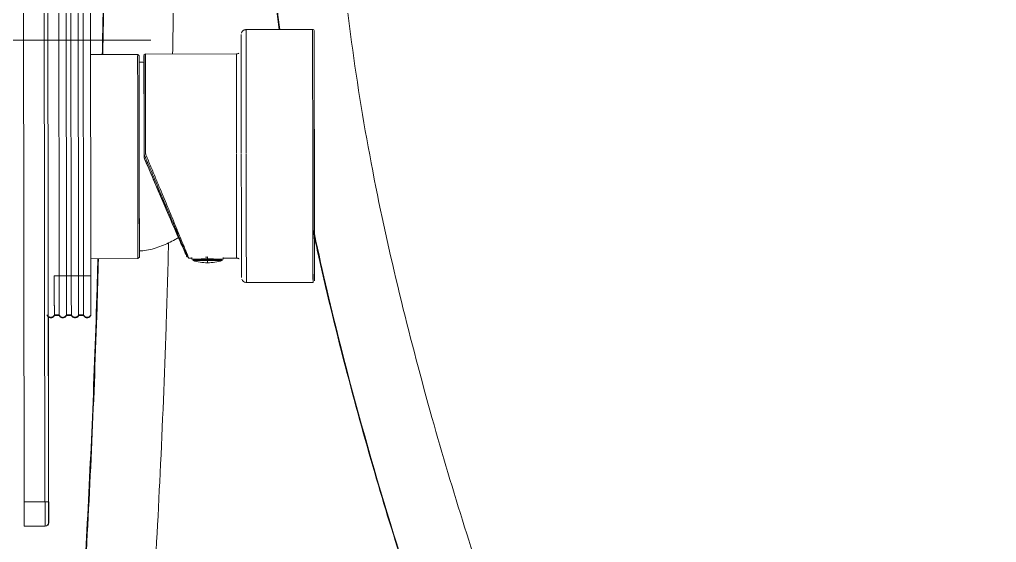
# Model space of a CAD drawing. Extents: x 12185 to 15344, y -91 to 2224.
# Drawn here: x 12801 to 13002, y 709.1 to 816.7 of the extents above; entities that cross this region are included whole.
import ezdxf

# ---------------------------------------------------------------- set-up
doc = ezdxf.new("R2010")
doc.units = 0
doc.header["$LTSCALE"] = 10
doc.header["$MEASUREMENT"] = 0
doc.linetypes.add('CENTER2', pattern=[28.575, 19.05, -3.175, 3.175, -3.175])
doc.layers.get('0').update_dxf_attribs({"linetype": 'CONTINUOUS'})
doc.layers.add('1', color=7, linetype='CONTINUOUS')
doc.layers.add('Cneter', color=1, linetype='CENTER2', lineweight=13)

msp = doc.modelspace()

# ---------------------------------------------------------------- linework, layer by layer
at = {"ltscale": 0.5}
msp.add_line((12826.91, 809.57), (12826.61, 809.27), dxfattribs=at)
at = {"layer": '1', "color": 7, "linetype": 'Continuous', "lineweight": 18}
for p, q in [((12801.94, 717.46), (12801.69, 907.46)), ((12809.16, 763.94), (12809.01, 878.13)), ((12810.51, 878.14), (12810.66, 763.94)), ((12811.66, 763.94), (12811.51, 878.14)), ((12813.01, 878.14), (12813.16, 763.94)), ((12814.16, 763.94), (12814.01, 878.14)), ((12815.66, 763.94), (12815.51, 878.14)), ((12815.51, 878.14), (12815.66, 763.95)), ((12815.61, 809.48), (12815.58, 835.48)), ((12815.61, 809.48), (12815.58, 835.48)), ((12847.61, 814.6), (12861.31, 814.62)), ((12825.31, 809.49), (12815.6, 809.48)), ((12825.61, 809.2), (12825.31, 809.49)), ((12845.61, 809.6), (12826.91, 809.57)), ((12826.63, 789.11), (12826.63, 789.1)), ((12826.66, 788.38), (12826.66, 788.38)), ((12825.37, 767.49), (12825.67, 767.8)), ((12836.42, 767.74), (12836.42, 767.36)), ((12842.92, 767.37), (12842.92, 767.75)), ((12815.65, 767.48), (12825.37, 767.49)), ((12815.67, 763.82), (12815.67, 767.48)), ((12815.67, 763.82), (12815.67, 767.48)), ((12835.77, 767.58), (12836.42, 767.59)), ((12842.92, 767.59), (12845.67, 767.6)), ((12847.68, 762.6), (12861.38, 762.62)), ((12806.68, 755.87), (12806.67, 755.92)), ((12808.17, 755.92), (12808.18, 755.87)), ((12808.18, 755.87), (12808.18, 755.82)), ((12808.18, 755.82), (12809.18, 755.83)), ((12809.18, 755.87), (12809.17, 755.92)), ((12809.18, 755.83), (12809.18, 755.87)), ((12810.67, 755.92), (12810.68, 755.88)), ((12810.68, 755.88), (12810.68, 755.83)), ((12810.68, 755.83), (12811.68, 755.83)), ((12811.68, 755.88), (12811.67, 755.93)), ((12811.68, 755.83), (12811.68, 755.88)), ((12813.17, 755.93), (12813.18, 755.88)), ((12813.18, 755.88), (12813.18, 755.83)), ((12813.18, 755.83), (12814.18, 755.83)), ((12814.18, 755.88), (12814.17, 755.93)), ((12814.18, 755.83), (12814.18, 755.88)), ((12815.67, 756.42), (12815.68, 756.32)), ((12815.67, 755.93), (12815.68, 755.88)), ((12815.68, 755.88), (12815.68, 755.83)), ((12807, 717.47), (12806.95, 755.49)), ((12806.25, 712.47), (12801.95, 712.46)), ((12801.95, 712.46), (12802.01, 712.46)), ((12802.01, 712.46), (12806.31, 712.47))]:
    msp.add_line(p, q, dxfattribs=at)
at = {"layer": '1', "color": 7, "linetype": 'Continuous', "lineweight": 13}
for p, q in [((12806.24, 717.47), (12805.99, 907.47)), ((12806.69, 907.47), (12806.94, 717.47)), ((12826.71, 788.75), (12826.71, 788.74)), ((12826.73, 788.03), (12826.73, 788.02)), ((12839.67, 767.8), (12839.67, 767.42)), ((12808.16, 763.94), (12809.16, 763.94)), ((12810.66, 763.94), (12811.66, 763.94)), ((12813.16, 763.94), (12814.16, 763.94)), ((12815.66, 763.82), (12815.67, 763.82)), ((12809.17, 755.92), (12808.17, 755.92)), ((12808.18, 755.82), (12809.18, 755.83)), ((12811.67, 755.93), (12810.67, 755.92)), ((12810.68, 755.83), (12811.68, 755.83)), ((12814.17, 755.93), (12813.17, 755.93)), ((12813.18, 755.83), (12814.18, 755.83)), ((12801.94, 717.46), (12806.24, 717.47)), ((12806.24, 717.47), (12806.94, 717.47)), ((12806.31, 712.47), (12806.25, 712.47)), ((12806.95, 713.17), (12807.01, 713.17))]:
    msp.add_line(p, q, dxfattribs=at)
at = {"layer": '1', "color": 7, "linetype": 'Continuous', "lineweight": 18}
for centre, radius, start, end in [((12861.31, 814.29), 0.3, 0.8172, 4.6833), ((12839.66, 777.46), 10.81, 253.8101, 270.0772), ((12839.66, 777.46), 10.81, 270.0772, 286.343)]:
    msp.add_arc(centre, radius, start, end, dxfattribs=at)
at = {"layer": '1', "color": 7, "linetype": 'Continuous', "lineweight": 13}
for centre, major_axis, ratio, start_param, end_param in [((12847.64, 788.6), (-0.04, 26), 0.000599, 0.011021, 1.548076), ((12861.31, 814.29), (-0.3, 0), 0.404444, 3.142248, 3.233625), ((12861.61, 814.62), (-0.001, 0.8), 0.000599, 3.172469, 3.538004), ((12861.31, 812.92), (-0.3, -0.011), 0.999844, 3.027998, 3.107691), ((12845.64, 788.6), (0.03, -21), 0.000599, 3.142014, 4.688466), ((12845.64, 788.6), (0.03, -21), 0.000599, 4.694719, 6.283595), ((12847.64, 788.6), (-0.04, 26), 0.000599, 1.553126, 3.141583), ((12839.67, 767.75), (3.25, 0), 0.017669, 1.571396, 1.57628), ((12839.67, 767.8), (-0.0001, 0.1), 0.000599, 6.265515, 7.836311), ((12839.67, 767.08), (3.03, 0), 0.017669, 1.576516, 3.094354), ((12839.67, 767.37), (-3.25, 0), 0.017669, 4.712988, 4.718108), ((12839.67, 767.08), (3.03, 0), 0.017669, 1.571396, 1.576516), ((12839.67, 767.42), (0, 0.3), 0.000599, 1.553126, 2.839484), ((12839.66, 777.46), (-0.01, 10.81), 0.000599, 2.839484, 3.123922), ((12839.67, 767.08), (3.03, 0), 0.017669, 6.222734, 7.854581), ((12807.42, 756.18), (0.805, 0.108), 0.999998, 3.403886, 5.755896), ((12809.92, 756.19), (0.805, 0.108), 0.999998, 3.403886, 5.755896), ((12812.42, 756.19), (0.805, 0.108), 0.999998, 3.403886, 5.755896), ((12814.92, 756.19), (0.805, 0.108), 0.999998, 3.403886, 5.755896), ((12806.25, 717.47), (0.01, -5), 0.000599, 4.712388, 6.283185), ((12806.25, 713.17), (0, 0.7), 1, 3.14294, 4.713736)]:
    msp.add_ellipse(centre, major_axis=major_axis, ratio=ratio, start_param=start_param, end_param=end_param, dxfattribs=at)
at = {"layer": '1', "color": 7, "linetype": 'Continuous', "lineweight": 18}
for centre, major_axis, ratio, start_param, end_param in [((12861.34, 788.62), (0.04, -26), 0.000599, 3.152613, 4.689902), ((12861.31, 814.32), (-0.3, 0.016), 0.999939, 3.195915, 4.766712), ((12861.64, 788.62), (0.03, -25.7), 0.000599, 3.152613, 9.378417), ((12861.61, 814.62), (-0.001, 0.8), 0.000599, 1.951827, 3.172449), ((12861.61, 814.62), (-0.001, 0.8), 0.000599, 3.538001, 4.296018), ((12846.64, 788.6), (-0.03, 25), 0.000599, 0.00155, 1.548076), ((12861.64, 788.62), (-0.03, 24.3), 0.000599, 6.270734, 9.407108), ((12861.64, 788.62), (-0.03, 23.55), 0.000599, 4.694719, 7.831934), ((12861.64, 788.62), (0.03, -24.3), 0.000599, 6.270734, 9.407108), ((12861.64, 788.62), (0.03, -24.3), 0.000599, 3.123922, 3.129142), ((12825.34, 788.49), (0.03, -21), 0.000599, 3.140139, 4.710935), ((12825.64, 788.5), (0.03, -20.7), 0.000599, 3.140139, 4.710935), ((12825.64, 788.5), (0.03, -20.7), 0.000599, 2.788796, 3.140139), ((12825.64, 788.5), (-0.03, 19.5), 0.000599, 0.00015, 1.569333), ((12826.64, 788.57), (-0.03, 20.7), 0.000599, 4.704548, 7.826483), ((12826.94, 788.57), (-0.03, 21), 0.000599, 6.283142, 7.826483), ((12825.34, 788.49), (0.03, -21), 0.000599, 4.710935, 6.281731), ((12825.64, 788.5), (0.03, -20.7), 0.000599, 4.710935, 6.281731), ((12825.64, 788.5), (-0.03, 19.5), 0.000599, 1.569333, 3.141967), ((12826.64, 788.57), (0.03, -20.2), 0.000599, 1.563198, 1.587828), ((12824.4, 793.84), (9.15, -21.48), 0.005669, 4.983706, 5.114728), ((12846.64, 788.6), (0.03, -25), 0.000599, 4.694719, 6.284124), ((12861.34, 788.62), (0.04, -26), 0.000599, 4.689902, 4.694719), ((12861.34, 788.62), (0.04, -26), 0.000599, 4.694719, 6.64398), ((12861.64, 788.62), (0.03, -23.55), 0.000599, 4.690342, 4.694719), ((12861.64, 788.62), (-0.03, 23.55), 0.000599, 1.553126, 4.690342), ((12861.64, 788.62), (0.03, -23.55), 0.000599, 1.548749, 1.553126), ((12826.64, 788.57), (8.3, -19.49), 0.005848, 4.874584, 6.298374), ((12825.64, 788.5), (0.03, -20.7), 0.000599, 6.281731, 6.587521), ((12839.67, 767.75), (3.25, 0), 0.017669, 1.57628, 1.697975), ((12839.67, 767.85), (-3.15, 0), 0.017669, 4.712988, 4.717873), ((12839.67, 767.75), (3.25, 0), 0.017669, 1.551154, 1.571396), ((12839.67, 767.37), (-3.25, 0), 0.017669, 4.718108, 7.854581), ((12839.67, 767.37), (-3.25, 0), 0.017669, 1.576516, 4.712988), ((12815.66, 763.93), (-0.01, 7.51), 0.000242, 1.568977, 3.139773), ((12815.67, 763.83), (-0.01, 7.51), 0.000242, 3.139773, 4.71057), ((12861.64, 788.62), (-0.03, 24.3), 0.000599, 3.123922, 3.129142), ((12801.95, 717.46), (-0.01, 5), 0.000599, 1.570796, 3.141592), ((12806.95, 717.47), (0.01, -4.3), 0.000599, 4.712388, 6.283185), ((12807, 717.47), (0.01, -4.3), 0.000599, 0, 1.570796), ((12806.31, 713.17), (0, -0.7), 1, 0.001347, 1.572143)]:
    msp.add_ellipse(centre, major_axis=major_axis, ratio=ratio, start_param=start_param, end_param=end_param, dxfattribs=at)
for points, knots in [([(12897.07, 315.31), (12898.9, 315.32), (12902.91, 315.49), (12909.42, 316.28), (12916.92, 317.74), (12926.12, 320.26), (12936.63, 324.17), (12947.99, 329.67), (12959.01, 336.37), (12969.42, 344.24), (12978.91, 353.22), (12986.43, 362.43), (12991.99, 371.45), (12995.87, 379.9), (12998.71, 388.55), (13000.81, 398.27), (13001.96, 409.04), (13001.97, 420.79), (13000.73, 435.51), (12997.48, 453.04), (12991.9, 473.12), (12985.16, 492.63), (12977.83, 511.54), (12970.76, 528.31), (12964.15, 543.11), (12958.11, 556.14), (12951.97, 569.09), (12945.54, 582.5), (12938.65, 596.85), (12931.21, 612.67), (12923.33, 630.12), (12915.16, 649.45), (12907.28, 669.54), (12899.78, 690.21), (12892.78, 711.25), (12886.04, 733.68), (12879.71, 757.45), (12874, 782.56), (12869.54, 808.58), (12866.52, 835.45), (12865.13, 863.15), (12864.83, 892.13), (12864.89, 919.69), (12864.85, 937.59), (12864.83, 945.4)], [0, 0, 0, 0, 0.007653, 0.01682, 0.027651, 0.040048, 0.057398, 0.07532, 0.093609, 0.112059, 0.130493, 0.148735, 0.162044, 0.175006, 0.187678, 0.20015, 0.216607, 0.232965, 0.249265, 0.278395, 0.307515, 0.336572, 0.364976, 0.392658, 0.412977, 0.433067, 0.452982, 0.473213, 0.495584, 0.519887, 0.546645, 0.576016, 0.608035, 0.637248, 0.668276, 0.701054, 0.735454, 0.771385, 0.80897, 0.845972, 0.884595, 0.925047, 0.967302, 1, 1, 1, 1]), ([(12818.57, 835.48), (12818.47, 831.15), (12818.28, 822.48), (12818.11, 813.82), (12818.03, 809.48)], [0, 0, 0, 0, 0.500005, 1, 1, 1, 1]), ([(12832.49, 809.58), (12832.54, 812.23), (12832.7, 820.88), (12832.89, 829.52), (12833.03, 835.51)], [0.0820501, 0.0820501, 0.0820501, 0.0820501, 0.2563794, 0.6498466, 0.6498466, 0.6498466, 0.6498466]), ([(12852.71, 830.54), (12852.93, 828.1), (12853.44, 822.78), (12854.05, 817.48), (12854.41, 814.61)], [0.12673508, 0.12673508, 0.12673508, 0.12673508, 0.13781364, 0.15089059, 0.15089059, 0.15089059, 0.15089059]), ([(12846.73, 814.07), (12846.73, 814.07), (12846.73, 814.06), (12846.72, 814.04), (12846.7, 814), (12846.68, 813.97), (12846.67, 813.94), (12846.67, 813.92), (12846.66, 813.91), (12846.66, 813.9), (12846.65, 813.89), (12846.65, 813.88), (12846.65, 813.88), (12846.65, 813.88), (12846.65, 813.89), (12846.66, 813.92), (12846.67, 813.96), (12846.69, 813.99), (12846.7, 814.01), (12846.71, 814.03), (12846.72, 814.05), (12846.72, 814.06), (12846.73, 814.07), (12846.73, 814.09), (12846.75, 814.11), (12846.76, 814.13), (12846.77, 814.15), (12846.79, 814.18), (12846.81, 814.2), (12846.84, 814.24), (12846.89, 814.29), (12846.96, 814.36), (12847.05, 814.43), (12847.13, 814.48), (12847.21, 814.52), (12847.27, 814.54), (12847.33, 814.56), (12847.37, 814.57), (12847.4, 814.58), (12847.43, 814.58), (12847.46, 814.59), (12847.49, 814.59), (12847.52, 814.6), (12847.55, 814.6), (12847.58, 814.6), (12847.6, 814.6), (12847.61, 814.6)], [0, 0, 0, 0, 0.000849, 0.016439, 0.045277, 0.086749, 0.109006, 0.130192, 0.150341, 0.169485, 0.187673, 0.204945, 0.221333, 0.236861, 0.2803, 0.33009, 0.386956, 0.406872, 0.424364, 0.439384, 0.451859, 0.461736, 0.46898, 0.473564, 0.490587, 0.507112, 0.523127, 0.538626, 0.553604, 0.568043, 0.617155, 0.669506, 0.716405, 0.777019, 0.813131, 0.843664, 0.868703, 0.888289, 0.90274, 0.917051, 0.931223, 0.945255, 0.959148, 0.972903, 0.98652, 1, 1, 1, 1]), ([(12846.14, 809.76), (12846.1, 809.73), (12845.97, 809.64), (12845.78, 809.58), (12845.65, 809.6), (12845.64, 809.6)], [0, 0, 0, 0, 0.260552, 0.939967, 1, 1, 1, 1]), ([(12826.63, 789.1), (12826.63, 789.07), (12826.64, 788.99), (12826.66, 788.87), (12826.69, 788.78), (12826.71, 788.74)], [0, 0, 0, 0, 0.270107, 0.635053, 1, 1, 1, 1]), ([(12826.7, 788.12), (12826.69, 788.15), (12826.67, 788.21), (12826.66, 788.3), (12826.66, 788.35), (12826.66, 788.38)], [0, 0, 0, 0, 0.376581, 0.753162, 1, 1, 1, 1]), ([(12826.71, 788.75), (12826.95, 788.18), (12827.51, 786.87), (12828.42, 784.73), (12829.45, 782.29), (12830.54, 779.73), (12831.61, 777.19), (12832.38, 775.35), (12832.79, 774.38), (12832.89, 774.15)], [0, 0, 0, 0, 0.107044, 0.247746, 0.406738, 0.578937, 0.759328, 0.942813, 1, 1, 1, 1]), ([(12835.32, 768.28), (12835.36, 768.17), (12835.46, 767.91), (12835.53, 767.71), (12835.45, 767.85), (12835.21, 768.38), (12834.8, 769.3), (12834.23, 770.6), (12833.5, 772.27), (12832.62, 774.3), (12831.62, 776.61), (12830.55, 779.1), (12829.47, 781.62), (12828.44, 784.03), (12827.53, 786.15), (12826.97, 787.46), (12826.73, 788.02)], [0, 0, 0, 0, 0.037687, 0.111745, 0.185806, 0.260469, 0.336135, 0.413168, 0.492378, 0.574323, 0.657354, 0.738893, 0.816648, 0.888376, 0.951802, 1, 1, 1, 1]), ([(12826.96, 788.94), (12826.96, 788.95), (12826.94, 789), (12826.93, 789.07), (12826.93, 789.13), (12826.93, 789.15)], [0, 0, 0, 0, 0.060321, 0.742595, 1, 1, 1, 1]), ([(12826.98, 788.87), (12826.98, 788.88), (12826.97, 788.91), (12826.96, 788.93), (12826.96, 788.94)], [0, 0, 0, 0, 0.44939, 1, 1, 1, 1]), ([(12833.36, 773.6), (12833.36, 773.6), (12833.36, 773.6), (12833.36, 773.6), (12833.36, 773.6), (12833.36, 773.6), (12833.19, 774), (12833.01, 774.43), (12832.63, 775.35), (12832.43, 775.84), (12831.99, 776.89), (12831.77, 777.44), (12831.28, 778.6), (12831.03, 779.22), (12830.49, 780.5), (12830.21, 781.18), (12829.62, 782.58), (12829.32, 783.31), (12828.69, 784.82), (12828.36, 785.6), (12827.85, 786.8), (12827.68, 787.21), (12827.34, 788.03), (12827.16, 788.45), (12826.98, 788.87)], [0, 0, 0, 0, 0.000001, 0.000032, 0.000032, 0.000063, 0.000063, 0.125055, 0.125055, 0.250047, 0.250047, 0.375039, 0.375039, 0.500031, 0.500031, 0.625023, 0.625023, 0.750016, 0.750016, 0.875008, 0.875008, 0.937504, 0.937504, 1, 1, 1, 1]), ([(12825.67, 769.08), (12826.16, 769.1), (12827.72, 769.24), (12830.22, 770.01), (12832.35, 771.05), (12833.47, 771.7), (12833.7, 771.85)], [0, 0, 0, 0, 0.1318045, 0.4241369, 0.6992434, 0.7723803, 0.7723803, 0.7723803, 0.7723803]), ([(12861.35, 773.5), (12861.65, 772.09), (12863.67, 762.69), (12867.74, 745.95), (12873.82, 723.94), (12880.08, 703.59), (12886.35, 684.94), (12892.48, 667.98), (12898.46, 652.41), (12904.47, 637.63), (12912.71, 618.34), (12923.74, 594.43), (12936.92, 567.15), (12949.56, 540.48), (12961.28, 514.06), (12970.67, 490.34), (12977.67, 469.98), (12982.34, 453.71), (12985.69, 437.92), (12987.37, 423.95), (12987.58, 411.88), (12986.71, 401.62), (12984.83, 392.54), (12982.11, 384.46), (12978.63, 377.14), (12973.92, 369.89), (12967.2, 361.88), (12958.05, 353.45), (12946.34, 345.21), (12934.55, 338.93), (12923.6, 334.56), (12914.19, 331.82), (12905.38, 330.18), (12899.76, 329.83), (12897.09, 329.8)], [0.2137844, 0.2137844, 0.2137844, 0.2137844, 0.22032, 0.2572738, 0.2917605, 0.3237457, 0.3536829, 0.3809147, 0.4054825, 0.4293016, 0.4532618, 0.5006162, 0.5487584, 0.5907941, 0.6345638, 0.679898, 0.7064068, 0.7320936, 0.7565087, 0.779385, 0.7956368, 0.8110003, 0.8259022, 0.8374664, 0.8495855, 0.8625847, 0.8766767, 0.8971719, 0.9193063, 0.9421295, 0.9584169, 0.9736157, 0.987503, 1, 1, 1, 1]), ([(12896.08, 329.81), (12898.96, 329.77), (12907.66, 330.26), (12924.34, 334.28), (12945.05, 343.91), (12961.07, 355.67), (12971.85, 366.97), (12978.63, 376.61), (12983.59, 387.5), (12986.67, 399.67), (12987.88, 413.37), (12986.95, 432.91), (12981.4, 459.72), (12970.22, 492.24), (12957.19, 523.96), (12943.09, 554.53), (12927.88, 585.99), (12913.4, 616.72), (12899.95, 648.48), (12888.03, 679.94), (12876.77, 713.84), (12868.05, 744.79), (12863.33, 764.75), (12861.65, 772.59)], [0, 0, 0, 0, 0.0162485, 0.0472443, 0.080823, 0.1144018, 0.1318628, 0.1507788, 0.1700388, 0.1909039, 0.2117689, 0.2343726, 0.2778414, 0.3249326, 0.3709478, 0.4207976, 0.4706474, 0.5246514, 0.5697693, 0.6186472, 0.667525, 0.7204759, 0.7544273, 0.7544273, 0.7544273, 0.7544273]), ([(12897.09, 329.8), (12894.96, 329.79), (12890.9, 330), (12885.05, 330.96), (12879.69, 332.51), (12873, 335.34), (12864.96, 340.41), (12855.94, 348.78), (12847.29, 359.52), (12839.24, 372.41), (12832.3, 387.16), (12826.64, 405.29), (12822.81, 426.04), (12819.79, 448.31), (12817.6, 469.51), (12816.28, 489.5), (12815.68, 508.44), (12815.68, 526.29), (12816.2, 543.94), (12817.2, 562.36), (12818.78, 582.76), (12820.72, 603.58), (12822.81, 624.79), (12824.84, 646.37), (12826.74, 670.01), (12828.5, 695.92), (12830.03, 723.95), (12831.06, 749.18), (12831.52, 764.98), (12831.67, 770.77)], [0, 0, 0, 0, 0.0139, 0.026623, 0.038508, 0.049834, 0.072918, 0.098492, 0.127483, 0.159736, 0.194036, 0.229679, 0.278615, 0.326108, 0.370484, 0.412155, 0.451585, 0.489196, 0.52392, 0.562166, 0.604753, 0.652122, 0.693204, 0.738289, 0.787883, 0.841823, 0.900986, 0.963727, 1, 1, 1, 1]), ([(12835.18, 768.91), (12835.18, 768.89), (12835.19, 768.87), (12835.3, 768.63), (12835.39, 768.43), (12835.53, 768.11), (12835.59, 767.98), (12835.63, 767.88)], [0, 0, 0, 0, 0.036668, 0.036668, 0.535545, 0.535545, 1, 1, 1, 1]), ([(12835.78, 767.58), (12835.78, 767.58), (12835.78, 767.59), (12835.78, 767.6), (12835.77, 767.64), (12835.72, 767.77), (12835.69, 767.87), (12835.63, 768.03), (12835.61, 768.06), (12835.6, 768.1)], [0, 0, 0, 0, 0.080808, 0.080808, 0.488885, 0.488885, 0.896961, 0.896961, 1, 1, 1, 1]), ([(12817.24, 767.48), (12817.15, 764.14), (12816.52, 742.49), (12815.09, 710.95), (12812.6, 673.02), (12809.78, 638.04), (12805.6, 597.36), (12801.6, 549.82), (12800.93, 505.81), (12803.02, 471.36), (12805.27, 449.26), (12807.24, 434.13), (12809.26, 420.83), (12811.17, 410.27), (12813.69, 399.12), (12816.97, 387.9), (12821.33, 376.68), (12828.46, 362.06), (12838.96, 346.11), (12852.84, 331.22), (12868.33, 320.8), (12884.33, 315.78), (12895.12, 315.19), (12899.75, 315.36)], [0, 0, 0, 0, 0.020748, 0.1345, 0.193652, 0.257732, 0.358965, 0.468635, 0.578304, 0.635332, 0.664987, 0.697112, 0.713272, 0.730778, 0.748283, 0.767248, 0.785725, 0.805742, 0.847444, 0.88608, 0.927936, 0.969792, 1, 1, 1, 1]), ([(12817.12, 767.47), (12817.08, 766.01), (12816.79, 755.66), (12816.13, 737.04), (12814.95, 712.29), (12813.59, 689.52), (12812.18, 669.47), (12810.79, 652.06), (12809.45, 637.07), (12808.13, 623.28), (12806.85, 610.1), (12805.59, 596.99), (12804.39, 583.78), (12803.32, 570.4), (12802.24, 554.34), (12801.38, 535.32), (12801.12, 512.97), (12801.76, 489.33), (12803.47, 464.38), (12806.44, 438.34), (12809.74, 416.19), (12813.67, 398.56), (12817.54, 385.85), (12822.4, 374.04), (12827.94, 363.31), (12833.91, 353.73), (12840.13, 345.3), (12846.7, 337.77), (12854, 330.91), (12861.73, 325.26), (12869.81, 320.89), (12878.06, 317.76), (12887.26, 315.74), (12893.69, 315.29), (12897.07, 315.31)], [0, 0, 0, 0, 0.008849, 0.062361, 0.112273, 0.158189, 0.199856, 0.233386, 0.263491, 0.290546, 0.316904, 0.343313, 0.369912, 0.396832, 0.424215, 0.46692, 0.511596, 0.558864, 0.609395, 0.662257, 0.71688, 0.744284, 0.771149, 0.79695, 0.821322, 0.84413, 0.865263, 0.884807, 0.904787, 0.926019, 0.942846, 0.960612, 0.97955, 1, 1, 1, 1]), ([(12808.16, 763.94), (12808.16, 763.67), (12808.16, 763.15), (12808.16, 762.63), (12808.16, 762.3), (12808.16, 762.24), (12808.16, 762.11), (12808.16, 761.92), (12808.16, 761.73), (12808.16, 761.35), (12808.16, 760.86), (12808.16, 760.39), (12808.16, 760.04), (12808.16, 759.93), (12808.16, 759.7), (12808.16, 759.59), (12808.16, 759.26), (12808.16, 758.84), (12808.16, 758.46), (12808.16, 758.18), (12808.16, 758.09), (12808.16, 757.96), (12808.16, 757.91), (12808.17, 757.83), (12808.17, 757.78), (12808.17, 757.57), (12808.17, 757.42), (12808.17, 757.13), (12808.17, 756.99), (12808.17, 756.75), (12808.17, 756.64), (12808.17, 756.51), (12808.17, 756.49), (12808.17, 756.44), (12808.17, 756.41), (12808.17, 756.35), (12808.17, 756.31), (12808.17, 756.19), (12808.17, 756.06), (12808.17, 755.99), (12808.17, 755.94), (12808.17, 755.92), (12808.17, 755.92)], [0, 0, 0, 0, 0.0625, 0.125, 0.125, 0.140625, 0.140625, 0.15625, 0.1875, 0.1875, 0.25, 0.3125, 0.3125, 0.34375, 0.34375, 0.375, 0.375, 0.4375, 0.5, 0.5, 0.53125, 0.53125, 0.546875, 0.546875, 0.5625, 0.5625, 0.625, 0.625, 0.6875, 0.6875, 0.75, 0.75, 0.765625, 0.765625, 0.78125, 0.78125, 0.8125, 0.8125, 0.875, 0.9375, 0.9375, 1, 1, 1, 1]), ([(12809.17, 755.92), (12809.17, 755.92), (12809.17, 755.95), (12809.17, 756.03), (12809.17, 756.09), (12809.17, 756.11), (12809.17, 756.14), (12809.17, 756.18), (12809.17, 756.24), (12809.17, 756.35), (12809.17, 756.53), (12809.17, 756.75), (12809.17, 756.94), (12809.17, 757), (12809.17, 757.14), (12809.17, 757.21), (12809.17, 757.43), (12809.17, 757.74), (12809.16, 758.09), (12809.16, 758.37), (12809.16, 758.47), (12809.16, 758.61), (12809.16, 758.66), (12809.16, 758.76), (12809.16, 758.81), (12809.16, 759.07), (12809.16, 759.28), (12809.16, 759.71), (12809.16, 759.94), (12809.16, 760.4), (12809.16, 760.63), (12809.16, 760.94), (12809.16, 761), (12809.16, 761.12), (12809.16, 761.18), (12809.16, 761.37), (12809.16, 761.5), (12809.16, 761.87), (12809.16, 762.38), (12809.16, 762.89), (12809.16, 763.41), (12809.16, 763.67), (12809.16, 763.94)], [0, 0, 0, 0, 0.0625, 0.125, 0.125, 0.140625, 0.140625, 0.15625, 0.1875, 0.1875, 0.25, 0.3125, 0.3125, 0.34375, 0.34375, 0.375, 0.375, 0.4375, 0.5, 0.5, 0.53125, 0.53125, 0.546875, 0.546875, 0.5625, 0.5625, 0.625, 0.625, 0.6875, 0.6875, 0.75, 0.75, 0.765625, 0.765625, 0.78125, 0.78125, 0.8125, 0.8125, 0.875, 0.9375, 0.9375, 1, 1, 1, 1]), ([(12810.66, 763.94), (12810.66, 763.67), (12810.66, 763.15), (12810.66, 762.63), (12810.66, 762.31), (12810.66, 762.24), (12810.66, 762.11), (12810.66, 761.92), (12810.66, 761.73), (12810.66, 761.36), (12810.66, 760.87), (12810.66, 760.39), (12810.66, 760.05), (12810.66, 759.93), (12810.66, 759.7), (12810.66, 759.59), (12810.66, 759.27), (12810.66, 758.85), (12810.66, 758.46), (12810.66, 758.18), (12810.66, 758.09), (12810.66, 757.96), (12810.66, 757.92), (12810.66, 757.83), (12810.66, 757.79), (12810.67, 757.58), (12810.67, 757.42), (12810.67, 757.13), (12810.67, 757), (12810.67, 756.75), (12810.67, 756.64), (12810.67, 756.51), (12810.67, 756.49), (12810.67, 756.44), (12810.67, 756.42), (12810.67, 756.35), (12810.67, 756.31), (12810.67, 756.2), (12810.67, 756.07), (12810.67, 755.99), (12810.67, 755.94), (12810.67, 755.93), (12810.67, 755.92)], [0, 0, 0, 0, 0.0625, 0.125, 0.125, 0.140625, 0.140625, 0.15625, 0.1875, 0.1875, 0.25, 0.3125, 0.3125, 0.34375, 0.34375, 0.375, 0.375, 0.4375, 0.5, 0.5, 0.53125, 0.53125, 0.546875, 0.546875, 0.5625, 0.5625, 0.625, 0.625, 0.6875, 0.6875, 0.75, 0.75, 0.765625, 0.765625, 0.78125, 0.78125, 0.8125, 0.8125, 0.875, 0.9375, 0.9375, 1, 1, 1, 1]), ([(12811.67, 755.93), (12811.67, 755.93), (12811.67, 755.95), (12811.67, 756.03), (12811.67, 756.1), (12811.67, 756.11), (12811.67, 756.14), (12811.67, 756.19), (12811.67, 756.24), (12811.67, 756.35), (12811.67, 756.53), (12811.67, 756.76), (12811.67, 756.94), (12811.67, 757.01), (12811.67, 757.14), (12811.67, 757.21), (12811.67, 757.43), (12811.67, 757.75), (12811.66, 758.1), (12811.66, 758.37), (12811.66, 758.47), (12811.66, 758.62), (12811.66, 758.67), (12811.66, 758.77), (12811.66, 758.82), (12811.66, 759.07), (12811.66, 759.28), (12811.66, 759.72), (12811.66, 759.94), (12811.66, 760.4), (12811.66, 760.64), (12811.66, 760.94), (12811.66, 761), (12811.66, 761.13), (12811.66, 761.19), (12811.66, 761.37), (12811.66, 761.5), (12811.66, 761.87), (12811.66, 762.38), (12811.66, 762.9), (12811.66, 763.41), (12811.66, 763.68), (12811.66, 763.94)], [0, 0, 0, 0, 0.0625, 0.125, 0.125, 0.140625, 0.140625, 0.15625, 0.1875, 0.1875, 0.25, 0.3125, 0.3125, 0.34375, 0.34375, 0.375, 0.375, 0.4375, 0.5, 0.5, 0.53125, 0.53125, 0.546875, 0.546875, 0.5625, 0.5625, 0.625, 0.625, 0.6875, 0.6875, 0.75, 0.75, 0.765625, 0.765625, 0.78125, 0.78125, 0.8125, 0.8125, 0.875, 0.9375, 0.9375, 1, 1, 1, 1]), ([(12813.16, 763.94), (12813.16, 763.68), (12813.16, 763.15), (12813.16, 762.63), (12813.16, 762.31), (12813.16, 762.24), (12813.16, 762.12), (12813.16, 761.92), (12813.16, 761.73), (12813.16, 761.36), (12813.16, 760.87), (12813.16, 760.4), (12813.16, 760.05), (12813.16, 759.93), (12813.16, 759.71), (12813.16, 759.6), (12813.16, 759.27), (12813.16, 758.85), (12813.16, 758.46), (12813.16, 758.19), (12813.16, 758.1), (12813.16, 757.96), (12813.16, 757.92), (12813.16, 757.83), (12813.16, 757.79), (12813.17, 757.58), (12813.17, 757.43), (12813.17, 757.13), (12813.17, 757), (12813.17, 756.75), (12813.17, 756.64), (12813.17, 756.52), (12813.17, 756.49), (12813.17, 756.44), (12813.17, 756.42), (12813.17, 756.35), (12813.17, 756.31), (12813.17, 756.2), (12813.17, 756.07), (12813.17, 755.99), (12813.17, 755.94), (12813.17, 755.93), (12813.17, 755.93)], [0, 0, 0, 0, 0.0625, 0.125, 0.125, 0.140625, 0.140625, 0.15625, 0.1875, 0.1875, 0.25, 0.3125, 0.3125, 0.34375, 0.34375, 0.375, 0.375, 0.4375, 0.5, 0.5, 0.53125, 0.53125, 0.546875, 0.546875, 0.5625, 0.5625, 0.625, 0.625, 0.6875, 0.6875, 0.75, 0.75, 0.765625, 0.765625, 0.78125, 0.78125, 0.8125, 0.8125, 0.875, 0.9375, 0.9375, 1, 1, 1, 1]), ([(12814.17, 755.93), (12814.17, 755.93), (12814.17, 755.96), (12814.17, 756.04), (12814.17, 756.1), (12814.17, 756.11), (12814.17, 756.14), (12814.17, 756.19), (12814.17, 756.24), (12814.17, 756.36), (12814.17, 756.53), (12814.17, 756.76), (12814.17, 756.95), (12814.17, 757.01), (12814.17, 757.15), (12814.17, 757.22), (12814.17, 757.44), (12814.17, 757.75), (12814.16, 758.1), (12814.16, 758.38), (12814.16, 758.47), (12814.16, 758.62), (12814.16, 758.67), (12814.16, 758.77), (12814.16, 758.82), (12814.16, 759.07), (12814.16, 759.29), (12814.16, 759.72), (12814.16, 759.94), (12814.16, 760.4), (12814.16, 760.64), (12814.16, 760.94), (12814.16, 761.01), (12814.16, 761.13), (12814.16, 761.19), (12814.16, 761.38), (12814.16, 761.5), (12814.16, 761.88), (12814.16, 762.38), (12814.16, 762.9), (12814.16, 763.42), (12814.16, 763.68), (12814.16, 763.94)], [0, 0, 0, 0, 0.0625, 0.125, 0.125, 0.140625, 0.140625, 0.15625, 0.1875, 0.1875, 0.25, 0.3125, 0.3125, 0.34375, 0.34375, 0.375, 0.375, 0.4375, 0.5, 0.5, 0.53125, 0.53125, 0.546875, 0.546875, 0.5625, 0.5625, 0.625, 0.625, 0.6875, 0.6875, 0.75, 0.75, 0.765625, 0.765625, 0.78125, 0.78125, 0.8125, 0.8125, 0.875, 0.9375, 0.9375, 1, 1, 1, 1]), ([(12815.67, 755.93), (12815.67, 755.93), (12815.67, 755.96), (12815.67, 756.04), (12815.67, 756.1), (12815.67, 756.12), (12815.67, 756.15), (12815.67, 756.19), (12815.67, 756.24), (12815.67, 756.36), (12815.67, 756.54), (12815.67, 756.76), (12815.67, 756.95), (12815.67, 757.01), (12815.67, 757.15), (12815.67, 757.22), (12815.67, 757.44), (12815.66, 757.75), (12815.66, 758.1), (12815.66, 758.38), (12815.66, 758.48), (12815.66, 758.62), (12815.66, 758.67), (12815.66, 758.77), (12815.66, 758.82), (12815.66, 759.08), (12815.66, 759.29), (12815.66, 759.72), (12815.66, 759.95), (12815.66, 760.41), (12815.66, 760.64), (12815.66, 760.95), (12815.66, 761.01), (12815.66, 761.13), (12815.66, 761.19), (12815.66, 761.38), (12815.66, 761.5), (12815.66, 761.88), (12815.66, 762.39), (12815.66, 762.9), (12815.66, 763.42), (12815.66, 763.68), (12815.66, 763.95)], [0, 0, 0, 0, 0.0625, 0.125, 0.125, 0.140625, 0.140625, 0.15625, 0.1875, 0.1875, 0.25, 0.3125, 0.3125, 0.34375, 0.34375, 0.375, 0.375, 0.4375, 0.5, 0.5, 0.53125, 0.53125, 0.546875, 0.546875, 0.5625, 0.5625, 0.625, 0.625, 0.6875, 0.6875, 0.75, 0.75, 0.765625, 0.765625, 0.78125, 0.78125, 0.8125, 0.8125, 0.875, 0.9375, 0.9375, 1, 1, 1, 1]), ([(12815.67, 763.82), (12815.67, 763.55), (12815.67, 763.03), (12815.67, 762.51), (12815.68, 762.19), (12815.68, 762.12), (12815.68, 761.99), (12815.68, 761.8), (12815.68, 761.61), (12815.68, 761.24), (12815.68, 760.75), (12815.68, 760.28), (12815.68, 759.93), (12815.68, 759.81), (12815.68, 759.59), (12815.68, 759.48), (12815.68, 759.15), (12815.68, 758.73), (12815.68, 758.35), (12815.68, 758.07), (12815.68, 757.98), (12815.68, 757.85), (12815.68, 757.81), (12815.68, 757.72), (12815.68, 757.68), (12815.68, 757.47), (12815.68, 757.31), (12815.68, 757.03), (12815.68, 756.89), (12815.68, 756.65), (12815.68, 756.54), (12815.68, 756.41), (12815.68, 756.39), (12815.68, 756.34), (12815.68, 756.32), (12815.68, 756.25), (12815.68, 756.21), (12815.68, 756.1), (12815.68, 755.97), (12815.68, 755.9), (12815.68, 755.85), (12815.68, 755.83), (12815.68, 755.83)], [0, 0, 0, 0, 0.0625, 0.125, 0.125, 0.140625, 0.140625, 0.15625, 0.1875, 0.1875, 0.25, 0.3125, 0.3125, 0.34375, 0.34375, 0.375, 0.375, 0.4375, 0.5, 0.5, 0.53125, 0.53125, 0.546875, 0.546875, 0.5625, 0.5625, 0.625, 0.625, 0.6875, 0.6875, 0.75, 0.75, 0.765625, 0.765625, 0.78125, 0.78125, 0.8125, 0.8125, 0.875, 0.9375, 0.9375, 1, 1, 1, 1]), ([(12846.75, 763.24), (12846.78, 763.15), (12846.87, 762.98), (12847.1, 762.76), (12847.38, 762.62), (12847.57, 762.61), (12847.66, 762.62)], [0, 0, 0, 0, 0.227998, 0.500503, 0.793583, 1, 1, 1, 1]), ([(12807.42, 755.42), (12807.34, 755.42), (12807.26, 755.43), (12807.11, 755.48), (12807.03, 755.51), (12806.9, 755.6), (12806.84, 755.65), (12806.74, 755.78), (12806.7, 755.85), (12806.67, 755.92)], [0, 0, 0, 0, 0.25, 0.25, 0.5, 0.5, 0.75, 0.75, 1, 1, 1, 1]), ([(12806.68, 755.82), (12806.71, 755.75), (12806.75, 755.68), (12806.86, 755.56), (12806.92, 755.5), (12807.05, 755.41), (12807.12, 755.38), (12807.27, 755.33), (12807.35, 755.32), (12807.43, 755.32)], [0, 0, 0, 0, 0.25, 0.25, 0.5, 0.5, 0.75, 0.75, 1, 1, 1, 1]), ([(12808.17, 755.92), (12808.14, 755.85), (12808.1, 755.78), (12808, 755.66), (12807.94, 755.6), (12807.8, 755.51), (12807.73, 755.48), (12807.58, 755.43), (12807.5, 755.42), (12807.42, 755.42)], [0, 0, 0, 0, 0.25, 0.25, 0.5, 0.5, 0.75, 0.75, 1, 1, 1, 1]), ([(12807.43, 755.32), (12807.51, 755.32), (12807.59, 755.33), (12807.74, 755.38), (12807.82, 755.42), (12807.95, 755.5), (12808.01, 755.56), (12808.11, 755.68), (12808.15, 755.75), (12808.18, 755.82)], [0, 0, 0, 0, 0.25, 0.25, 0.5, 0.5, 0.75, 0.75, 1, 1, 1, 1]), ([(12809.92, 755.42), (12809.84, 755.42), (12809.76, 755.44), (12809.61, 755.48), (12809.53, 755.52), (12809.4, 755.6), (12809.34, 755.66), (12809.24, 755.78), (12809.2, 755.85), (12809.17, 755.92)], [0, 0, 0, 0, 0.25, 0.25, 0.5, 0.5, 0.75, 0.75, 1, 1, 1, 1]), ([(12809.18, 755.83), (12809.21, 755.75), (12809.25, 755.68), (12809.36, 755.56), (12809.42, 755.51), (12809.55, 755.42), (12809.62, 755.38), (12809.77, 755.34), (12809.85, 755.33), (12809.93, 755.33)], [0, 0, 0, 0, 0.25, 0.25, 0.5, 0.5, 0.75, 0.75, 1, 1, 1, 1]), ([(12810.67, 755.92), (12810.64, 755.85), (12810.6, 755.78), (12810.5, 755.66), (12810.44, 755.61), (12810.3, 755.52), (12810.23, 755.48), (12810.08, 755.44), (12810, 755.42), (12809.92, 755.42)], [0, 0, 0, 0, 0.25, 0.25, 0.5, 0.5, 0.75, 0.75, 1, 1, 1, 1]), ([(12809.93, 755.33), (12810.01, 755.33), (12810.09, 755.34), (12810.24, 755.38), (12810.32, 755.42), (12810.45, 755.51), (12810.51, 755.56), (12810.61, 755.68), (12810.65, 755.75), (12810.68, 755.83)], [0, 0, 0, 0, 0.25, 0.25, 0.5, 0.5, 0.75, 0.75, 1, 1, 1, 1]), ([(12812.42, 755.43), (12812.34, 755.43), (12812.26, 755.44), (12812.11, 755.48), (12812.03, 755.52), (12811.9, 755.61), (12811.84, 755.66), (12811.74, 755.78), (12811.7, 755.85), (12811.67, 755.93)], [0, 0, 0, 0, 0.25, 0.25, 0.5, 0.5, 0.75, 0.75, 1, 1, 1, 1]), ([(12811.68, 755.83), (12811.71, 755.75), (12811.75, 755.69), (12811.86, 755.56), (12811.92, 755.51), (12812.05, 755.42), (12812.12, 755.39), (12812.27, 755.34), (12812.35, 755.33), (12812.43, 755.33)], [0, 0, 0, 0, 0.25, 0.25, 0.5, 0.5, 0.75, 0.75, 1, 1, 1, 1]), ([(12813.17, 755.93), (12813.14, 755.85), (12813.1, 755.79), (12813, 755.66), (12812.94, 755.61), (12812.8, 755.52), (12812.73, 755.49), (12812.58, 755.44), (12812.5, 755.43), (12812.42, 755.43)], [0, 0, 0, 0, 0.25, 0.25, 0.5, 0.5, 0.75, 0.75, 1, 1, 1, 1]), ([(12812.43, 755.33), (12812.51, 755.33), (12812.59, 755.34), (12812.74, 755.39), (12812.82, 755.42), (12812.95, 755.51), (12813.01, 755.56), (12813.11, 755.69), (12813.15, 755.76), (12813.18, 755.83)], [0, 0, 0, 0, 0.25, 0.25, 0.5, 0.5, 0.75, 0.75, 1, 1, 1, 1]), ([(12814.92, 755.43), (12814.84, 755.43), (12814.76, 755.44), (12814.61, 755.49), (12814.53, 755.52), (12814.4, 755.61), (12814.34, 755.66), (12814.24, 755.79), (12814.2, 755.86), (12814.17, 755.93)], [0, 0, 0, 0, 0.25, 0.25, 0.5, 0.5, 0.75, 0.75, 1, 1, 1, 1]), ([(12814.18, 755.83), (12814.21, 755.76), (12814.25, 755.69), (12814.36, 755.57), (12814.42, 755.51), (12814.55, 755.42), (12814.62, 755.39), (12814.77, 755.34), (12814.85, 755.33), (12814.93, 755.33)], [0, 0, 0, 0, 0.25, 0.25, 0.5, 0.5, 0.75, 0.75, 1, 1, 1, 1]), ([(12815.67, 755.93), (12815.64, 755.86), (12815.6, 755.79), (12815.5, 755.67), (12815.44, 755.61), (12815.3, 755.52), (12815.23, 755.49), (12815.08, 755.44), (12815, 755.43), (12814.92, 755.43)], [0, 0, 0, 0, 0.25, 0.25, 0.5, 0.5, 0.75, 0.75, 1, 1, 1, 1]), ([(12814.93, 755.33), (12815.01, 755.33), (12815.09, 755.34), (12815.24, 755.39), (12815.32, 755.43), (12815.45, 755.51), (12815.51, 755.57), (12815.61, 755.69), (12815.65, 755.76), (12815.68, 755.83)], [0, 0, 0, 0, 0.25, 0.25, 0.5, 0.5, 0.75, 0.75, 1, 1, 1, 1])]:
    msp.add_open_spline(points, degree=3, knots=knots, dxfattribs=at)
for points, degree in [([(12818.68, 835.48), (12818.48, 826.8), (12818.31, 818.14), (12818.14, 809.47)], 3), ([(12854.53, 814.61), (12853.87, 819.91), (12853.3, 825.22), (12852.82, 830.54)], 3), ([(12846.76, 814.04), (12846.68, 813.98), (12846.65, 813.88)], 2), ([(12846.76, 814.12), (12846.69, 814)], 1), ([(12826.62, 807.85), (12826.29, 807.89), (12825.96, 807.92), (12825.62, 807.93)], 3), ([(12826.63, 789.14), (12826.63, 789.11), (12826.63, 789.04), (12826.65, 788.95), (12826.66, 788.88), (12826.67, 788.85)], 3), ([(12826.73, 788.03), (12826.72, 788.07), (12826.69, 788.16), (12826.66, 788.29), (12826.65, 788.38), (12826.65, 788.42)], 3), ([(12826.71, 788.75), (12826.7, 788.76), (12826.7, 788.78), (12826.68, 788.82), (12826.68, 788.84), (12826.67, 788.85)], 3), ([(12826.7, 788.12), (12826.7, 788.11), (12826.71, 788.09), (12826.72, 788.05), (12826.73, 788.03), (12826.73, 788.02)], 3), ([(12845.64, 767.59), (12845.95, 767.61), (12846.2, 767.44)], 2)]:
    msp.add_open_spline(points, degree=degree, dxfattribs=at)
at = {"layer": '1', "color": 7, "linetype": 'Continuous', "lineweight": 13}
for points, knots in [([(12832.89, 774.15), (12833.1, 773.66), (12833.57, 772.52), (12834.22, 770.96), (12834.79, 769.58), (12835.14, 768.74), (12835.28, 768.38), (12835.32, 768.28)], [0, 0, 0, 0, 0.172462, 0.416203, 0.653302, 0.886205, 1, 1, 1, 1]), ([(12835.6, 768.1), (12835.56, 768.2), (12835.51, 768.32), (12835.38, 768.65), (12835.29, 768.87), (12835.09, 769.37), (12834.98, 769.65), (12834.72, 770.28), (12834.58, 770.62), (12834.27, 771.37), (12834.11, 771.77), (12833.84, 772.43), (12833.75, 772.65), (12833.6, 773), (12833.53, 773.17), (12833.44, 773.38), (12833.4, 773.49), (12833.38, 773.54), (12833.37, 773.57), (12833.36, 773.58), (12833.36, 773.59), (12833.36, 773.59), (12833.36, 773.59), (12833.36, 773.6), (12833.36, 773.6)], [0, 0, 0, 0, 0.130068, 0.130068, 0.304072, 0.304072, 0.478075, 0.478075, 0.652079, 0.652079, 0.826083, 0.826083, 0.913085, 0.913085, 0.956586, 0.978336, 0.989212, 0.994649, 0.997368, 0.998728, 0.999407, 0.999747, 0.999917, 1, 1, 1, 1]), ([(12809.16, 763.94), (12809.19, 763.94), (12809.23, 763.94), (12809.33, 763.94), (12809.39, 763.94), (12809.52, 763.94), (12809.59, 763.94), (12809.75, 763.94), (12809.83, 763.94), (12809.91, 763.94)], [0, 0, 0, 0, 0.25, 0.25, 0.5, 0.5, 0.75, 0.75, 1, 1, 1, 1]), ([(12809.91, 763.94), (12809.99, 763.94), (12810.07, 763.94), (12810.22, 763.94), (12810.29, 763.94), (12810.42, 763.94), (12810.48, 763.94), (12810.58, 763.94), (12810.63, 763.94), (12810.66, 763.94)], [0, 0, 0, 0, 0.25, 0.25, 0.5, 0.5, 0.75, 0.75, 1, 1, 1, 1]), ([(12811.66, 763.94), (12811.69, 763.94), (12811.73, 763.94), (12811.83, 763.94), (12811.89, 763.94), (12812.02, 763.94), (12812.09, 763.94), (12812.25, 763.94), (12812.33, 763.94), (12812.41, 763.94)], [0, 0, 0, 0, 0.25, 0.25, 0.5, 0.5, 0.75, 0.75, 1, 1, 1, 1]), ([(12812.41, 763.94), (12812.49, 763.94), (12812.57, 763.94), (12812.72, 763.94), (12812.79, 763.94), (12812.92, 763.94), (12812.98, 763.94), (12813.08, 763.94), (12813.13, 763.94), (12813.16, 763.94)], [0, 0, 0, 0, 0.25, 0.25, 0.5, 0.5, 0.75, 0.75, 1, 1, 1, 1]), ([(12814.16, 763.94), (12814.19, 763.94), (12814.23, 763.94), (12814.33, 763.94), (12814.39, 763.94), (12814.52, 763.94), (12814.59, 763.94), (12814.75, 763.95), (12814.83, 763.95), (12814.91, 763.95)], [0, 0, 0, 0, 0.25, 0.25, 0.5, 0.5, 0.75, 0.75, 1, 1, 1, 1]), ([(12814.91, 763.95), (12814.99, 763.95), (12815.07, 763.95), (12815.22, 763.95), (12815.29, 763.95), (12815.42, 763.95), (12815.48, 763.95), (12815.58, 763.95), (12815.63, 763.95), (12815.66, 763.95)], [0, 0, 0, 0, 0.25, 0.25, 0.5, 0.5, 0.75, 0.75, 1, 1, 1, 1])]:
    msp.add_open_spline(points, degree=3, knots=knots, dxfattribs=at)
at = {"layer": 'Cneter', "lineweight": 5, "ltscale": 0.5}
msp.add_line((12778.01, 812.46), (12828.04, 812.46), dxfattribs=at)

doc.saveas('drawing.dxf')
